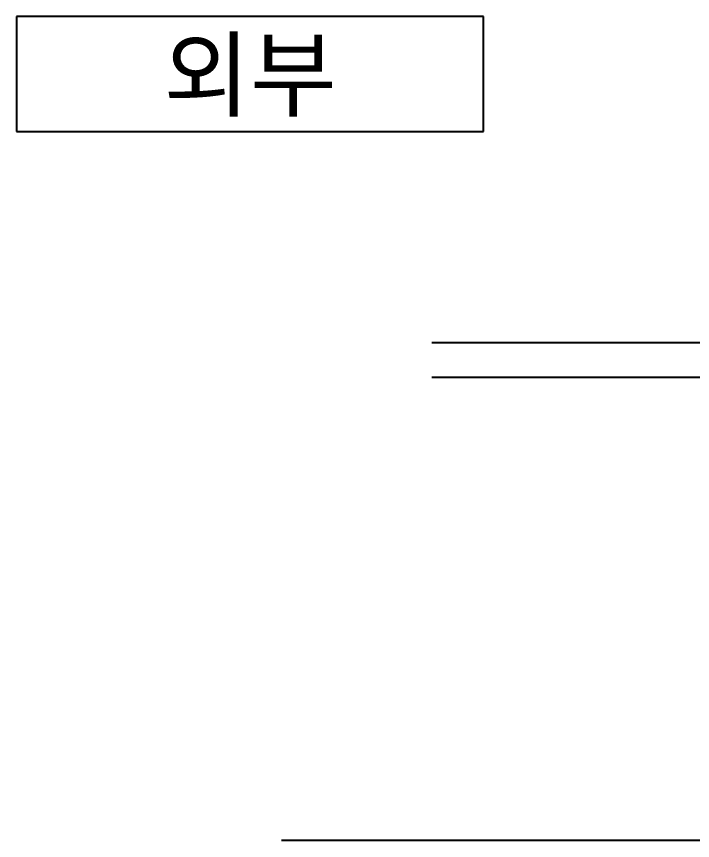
# Model space of a CAD drawing. Extents: x 746174 to 770183, y -129454 to -121400.
# Drawn here: x 764649 to 765089, y -125017 to -124479 of the extents above; entities that cross this region are included whole.
import ezdxf
from ezdxf.enums import TextEntityAlignment as Align

# ---------------------------------------------------------------- set-up
doc = ezdxf.new("R2010")
doc.units = 0
doc.header["$LTSCALE"] = 300
doc.header["$MEASUREMENT"] = 0
for name, color, linetype in [('CON', 2, 'CONTINUOUS'), ('SYM', 6, 'CONTINUOUS'), ('TEXT-NOTE', 6, 'CONTINUOUS')]:
    doc.layers.add(name, color=color, linetype=linetype)
doc.styles.add('스타일1', font='malgun.ttf')

# ---------------------------------------------------------------- blocks, each defined once
blk = doc.blocks.new('room-1')
at = {"layer": 'TEXT-NOTE', "color": 6}
for p, q in [((0, 5), (20.295, 5)), ((0, 0), (0, 5)), ((20.295, 5), (20.295, 0)), ((20.295, 0), (0, 0))]:
    blk.add_line(p, q, dxfattribs=at)
at = {"layer": 'TEXT-NOTE', "color": 3, "style": '스타일1'}
blk.add_attdef('실명', text='', height=3, dxfattribs=at).set_placement((10.147, 2.591), align=Align.MIDDLE)

msp = doc.modelspace()

# ---------------------------------------------------------------- linework, layer by layer
at = {"layer": 'CON'}
msp.add_line((765497.64, -125016.69), (764821.31, -125016.69), dxfattribs=at)
at = {"layer": 'SYM', "color": 6}
for points in [[(764919.41, -124692.12), (765119.69, -124692.12), (765147.67, -124729.62), (765128.92, -124654.62), (765157.05, -124692.12), (765352.27, -124692.12)], [(764919.41, -124714.62), (765130.94, -124714.62), (765158.92, -124752.12), (765140.17, -124677.12), (765168.3, -124714.62), (765352.27, -124714.62)]]:
    msp.add_lwpolyline(points, dxfattribs=at)

# ---------------------------------------------------------------- block references
at = {"layer": 'TEXT-NOTE'}
ref = msp.add_blockref('room-1', (764648.66, -124479.47), dxfattribs=dict(at, xscale=-15, yscale=15, zscale=15, rotation=180))
ref.add_attrib('실명', '외부', dxfattribs={"color": 3, "height": 45, "style": '스타일1'}).set_placement((764800.87, -124516.97), align=Align.MIDDLE)

doc.saveas('drawing.dxf')
